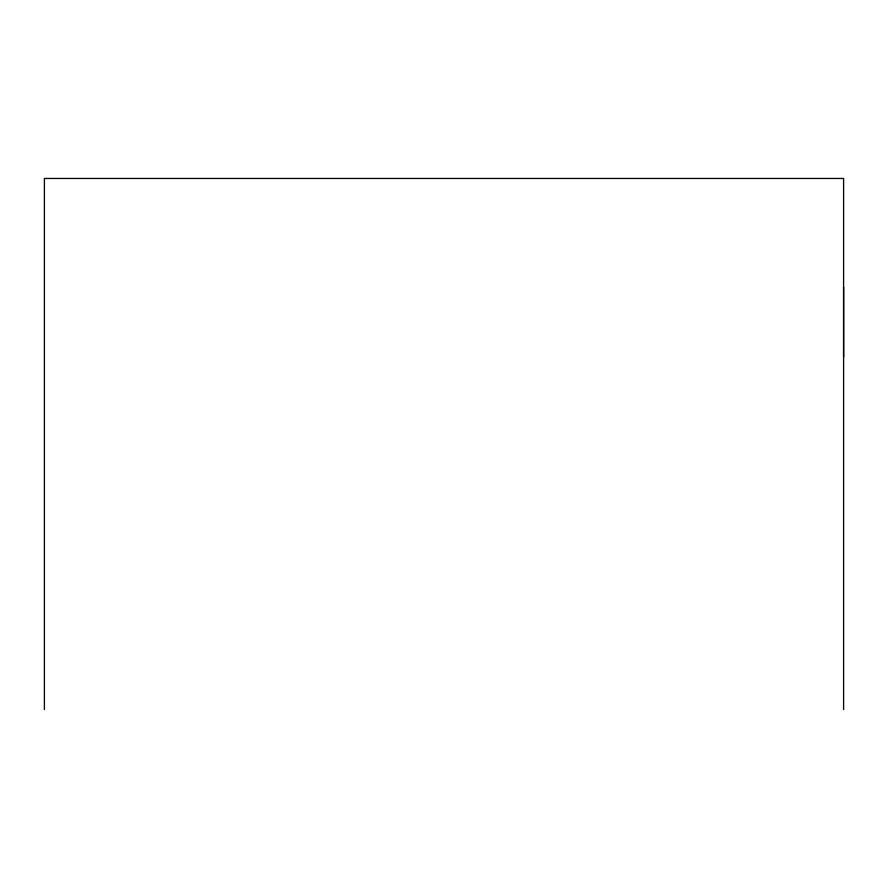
<?xml version="1.0" encoding="UTF-8"?>
<svg xmlns="http://www.w3.org/2000/svg" width="888" height="888" viewBox="0 0 888 888"><rect width="100%" height="100%" fill="white"/><g stroke="black" fill="none" stroke-linecap="round" stroke-linejoin="round"><path stroke-width="1.33" d="M843.6 356.876L843.6 287.19M843.6 709.545L843.6 178.455L44.4 178.455L44.4 709.545"/></g></svg>
